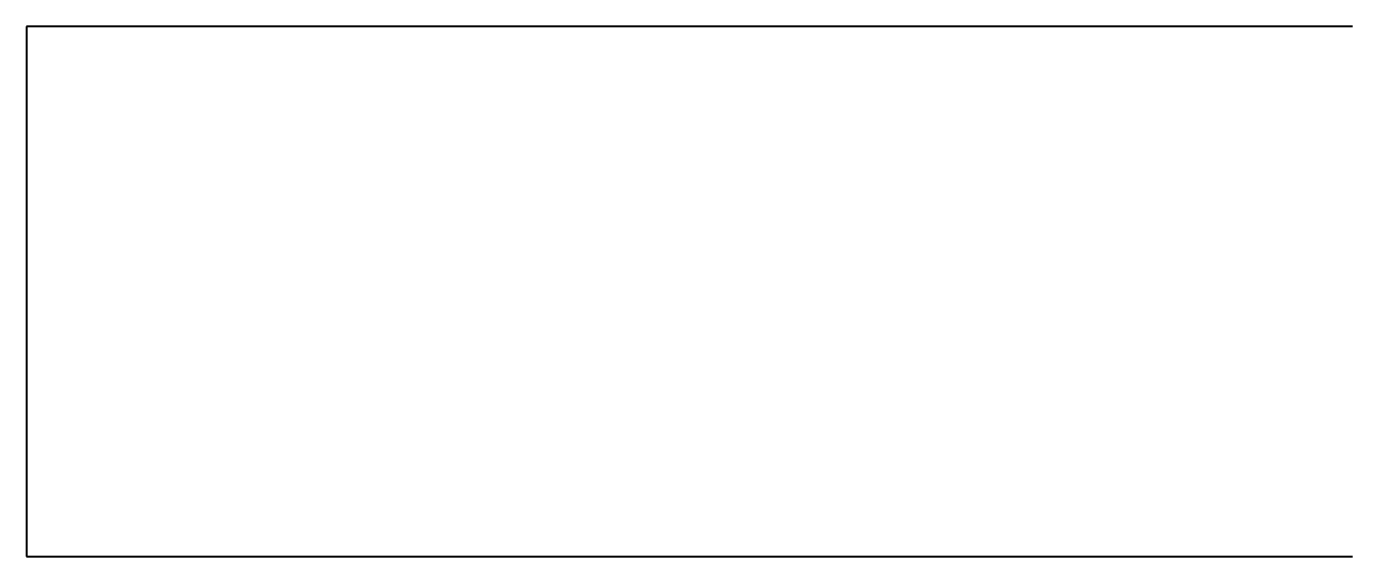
# Model space of a CAD drawing. Header units: millimetres. Extents: x 128.5 to 178.5, y 113 to 133.
import ezdxf

# ---------------------------------------------------------------- set-up
doc = ezdxf.new("R2010")
doc.units = ezdxf.units.MM
doc.layers.add('Geometries', color=7, linetype='Continuous', true_color=0xffffff)

msp = doc.modelspace()

# ---------------------------------------------------------------- linework, layer by layer
at = {"layer": 'Geometries', "linetype": 'Continuous', "lineweight": 40}
for p, q in [((178.5, 133), (128.5, 133)), ((128.5, 133), (128.5, 113)), ((128.5, 113), (178.5, 113))]:
    msp.add_line(p, q, dxfattribs=at)

doc.saveas('drawing.dxf')
